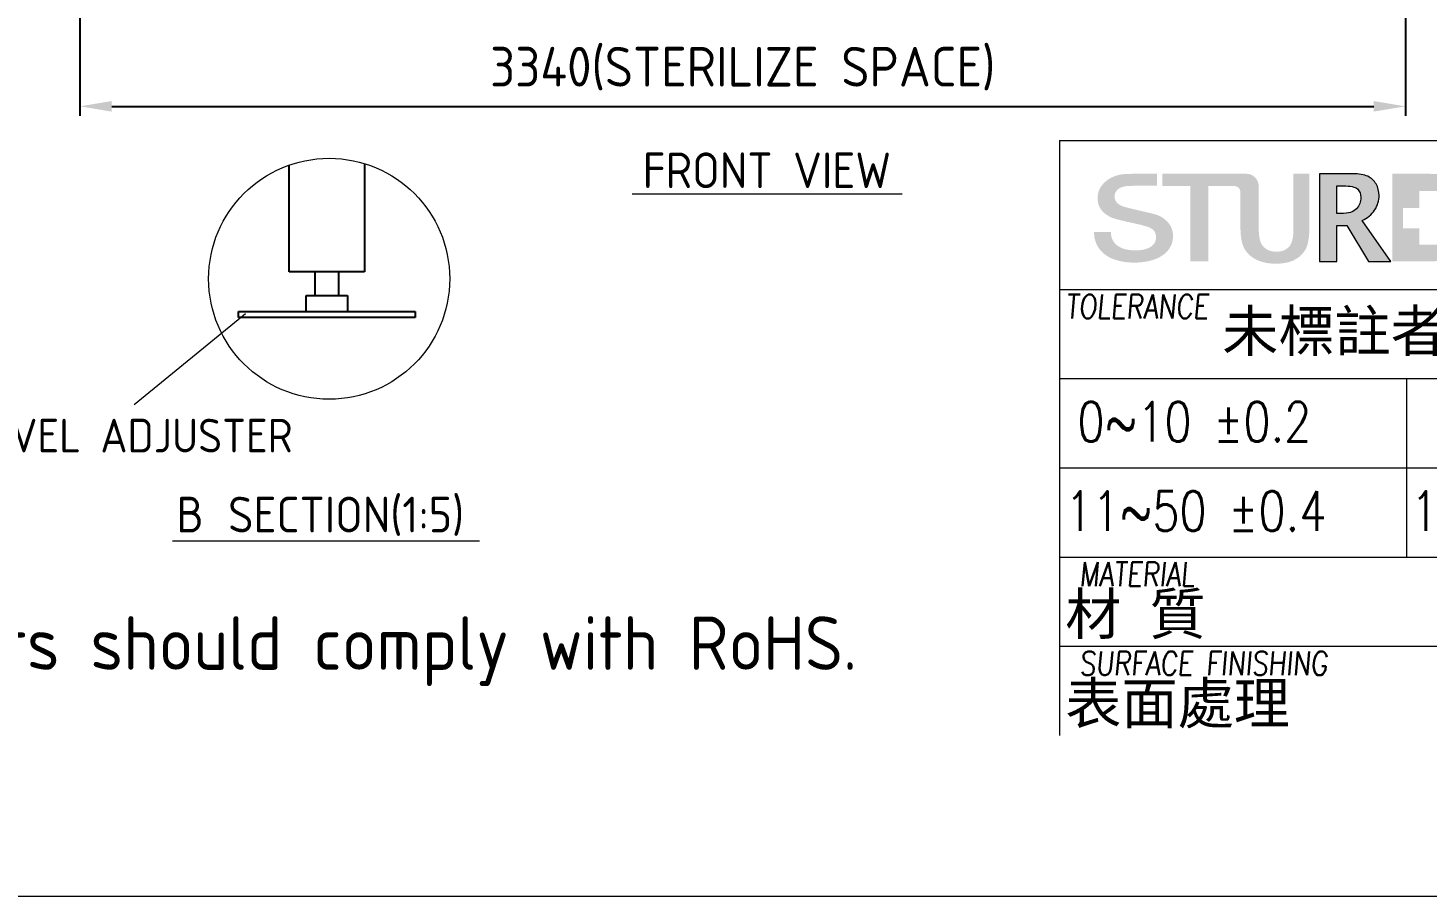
# Model space of a CAD drawing. Header units: millimetres. Extents: x -71403 to 149972, y -2963 to 10300.
# Drawn here: x 5197 to 8722, y 0 to 2189 of the extents above; entities that cross this region are included whole.
import ezdxf

# ---------------------------------------------------------------- set-up
doc = ezdxf.new("R2010")
doc.units = ezdxf.units.MM
doc.header["$MEASUREMENT"] = 0
doc.layers.get('0').update_dxf_attribs({"lineweight": 25})
doc.layers.add('D', color=3, linetype='Continuous', lineweight=13)
doc.layers.add('F', color=7, linetype='Continuous', lineweight=15)
doc.styles.get("Standard").update_dxf_attribs({"font": 'KAIU.TTF'})
doc.styles.add('STU25', font='isocp2.shx')
doc.styles.add('Text', font='romans.shx', dxfattribs={"width": 0.8, "oblique": 10})
doc.dimstyles.new('STU25', dxfattribs={"dimscale": 40, "dimtxt": 2.5, "dimasz": 2, "dimexe": 0.6, "dimexo": 1, "dimgap": 1, "dimtad": 1, "dimdsep": 46, "dimtxsty": 'STU25', "dimcen": 2, "dimazin": 2, "dimtfac": 1, "dimtmove": 0, "dimatfit": 3, "dimfxl": 0, "dimtolj": 1, "dimtzin": 0, "dimarcsym": 0})

# ---------------------------------------------------------------- blocks, each defined once
blk = doc.blocks.new('新駿LOGO')
at = {"layer": 'F'}
h = blk.add_hatch(color=256, dxfattribs=at)
edge = h.paths.add_edge_path()
edge.add_spline(control_points=[(-529.051, -442.142), (-529.051, -442.306), (-529.019, -442.447), (-528.955, -442.564), (-528.891, -442.681), (-528.802, -442.776), (-528.688, -442.851), (-528.574, -442.925), (-528.443, -442.98), (-528.294, -443.014), (-528.146, -443.048), (-527.986, -443.065), (-527.812, -443.065), (-527.625, -443.065), (-527.465, -443.046), (-527.333, -443.008), (-527.2, -442.969), (-527.093, -442.92), (-527.011, -442.86), (-526.929, -442.799), (-526.87, -442.73), (-526.833, -442.652), (-526.797, -442.573), (-526.778, -442.494), (-526.778, -442.413), (-526.778, -442.248), (-526.821, -442.126), (-526.905, -442.048), (-526.99, -441.97), (-527.082, -441.914), (-527.182, -441.882), (-527.356, -441.826), (-527.558, -441.773), (-527.788, -441.722), (-528.018, -441.672), (-528.302, -441.606), (-528.64, -441.526), (-528.85, -441.478), (-529.024, -441.415), (-529.164, -441.336), (-529.303, -441.257), (-529.413, -441.17), (-529.495, -441.074), (-529.578, -440.977), (-529.636, -440.874), (-529.67, -440.766), (-529.704, -440.657), (-529.721, -440.546), (-529.721, -440.434), (-529.721, -440.216), (-529.67, -440.028), (-529.567, -439.869), (-529.464, -439.71), (-529.329, -439.579), (-529.16, -439.474), (-528.991, -439.37), (-528.855, -439.306), (-528.64, -439.256), (-528.426, -439.205), (-528.133, -439.204), (-527.915, -439.204), (-527.659, -439.204), (-526.729, -439.204), (-526.729, -439.204), (-526.729, -439.204), (-526.732, -439.805), (-526.732, -439.805), (-526.732, -439.805), (-528.141, -439.796), (-528.282, -439.825), (-528.386, -439.847), (-528.478, -439.858), (-528.565, -439.9), (-528.651, -439.942), (-528.723, -439.999), (-528.78, -440.072), (-528.837, -440.144), (-528.866, -440.235), (-528.866, -440.343), (-528.866, -440.496), (-528.812, -440.616), (-528.705, -440.702), (-528.598, -440.789), (-528.458, -440.854), (-528.284, -440.898), (-528.266, -440.902), (-528.194, -440.919), (-528.069, -440.95), (-527.943, -440.98), (-527.803, -441.013), (-527.648, -441.049), (-527.493, -441.086), (-527.341, -441.121), (-527.193, -441.155), (-527.044, -441.189), (-526.938, -441.214), (-526.874, -441.231), (-526.715, -441.275), (-526.576, -441.335), (-526.457, -441.411), (-526.338, -441.488), (-526.239, -441.575), (-526.159, -441.674), (-526.079, -441.773), (-526.02, -441.878), (-525.981, -441.991), (-525.943, -442.103), (-525.923, -442.216), (-525.923, -442.329), (-525.923, -442.57), (-525.979, -442.776), (-526.091, -442.947), (-526.203, -443.118), (-526.349, -443.258), (-526.532, -443.366), (-526.715, -443.476), (-526.922, -443.555), (-527.155, -443.605), (-527.388, -443.655), (-527.625, -443.681), (-527.867, -443.681), (-528.145, -443.681), (-528.408, -443.65), (-528.653, -443.59), (-528.9, -443.53), (-529.115, -443.437), (-529.297, -443.313), (-529.48, -443.188), (-529.626, -443.028), (-529.735, -442.833), (-529.845, -442.637), (-529.902, -442.407), (-529.906, -442.142), (-529.906, -442.142), (-529.051, -442.142), (-529.051, -442.142)], knot_values=[0, 0, 0, 0, 1, 1, 1, 2, 2, 2, 3, 3, 3, 4, 4, 4, 5, 5, 5, 6, 6, 6, 7, 7, 7, 8, 8, 8, 9, 9, 9, 10, 10, 10, 11, 11, 11, 12, 12, 12, 13, 13, 13, 14, 14, 14, 15, 15, 15, 16, 16, 16, 17, 17, 17, 18, 18, 18, 19, 19, 19, 20, 20, 20, 21, 21, 21, 22, 22, 22, 23, 23, 23, 24, 24, 24, 25, 25, 25, 26, 26, 26, 27, 27, 27, 28, 28, 28, 29, 29, 29, 30, 30, 30, 31, 31, 31, 32, 32, 32, 33, 33, 33, 34, 34, 34, 35, 35, 35, 36, 36, 36, 37, 37, 37, 38, 38, 38, 39, 39, 39, 40, 40, 40, 41, 41, 41, 42, 42, 42, 43, 43, 43, 44, 44, 44, 45, 45, 45, 45], degree=3, periodic=0)
edge = h.paths.add_edge_path()
edge.add_spline(control_points=[(-522.525, -440.141), (-522.54, -440.04), (-522.569, -439.94), (-522.628, -439.896), (-522.768, -439.792), (-522.902, -439.814), (-522.902, -439.814), (-522.902, -439.814), (-523.024, -439.814), (-523.024, -439.814), (-523.024, -439.814), (-524.139, -439.814), (-524.139, -439.814), (-524.139, -439.814), (-524.139, -443.624), (-524.139, -443.624), (-524.139, -443.624), (-525.057, -443.624), (-525.057, -443.624), (-525.057, -443.624), (-525.057, -439.814), (-525.057, -439.814), (-525.057, -439.814), (-526.468, -439.814), (-526.468, -439.814), (-526.468, -439.814), (-526.468, -439.204), (-526.468, -439.204), (-526.468, -439.204), (-522.387, -439.204), (-522.387, -439.204)], knot_values=[5.578051, 5.578051, 5.578051, 5.578051, 6, 6, 6, 7, 7, 7, 8, 8, 8, 9, 9, 9, 10, 10, 10, 11, 11, 11, 12, 12, 12, 13, 13, 13, 14, 14, 14, 15, 15, 15, 15], degree=3, periodic=0)
edge.add_spline(control_points=[(-522.396, -439.204), (-522.311, -439.204), (-522.216, -439.204), (-522.216, -439.204), (-522.216, -439.204), (-521.96, -439.187), (-521.763, -439.406), (-521.582, -439.606), (-521.607, -439.851), (-521.607, -439.851), (-521.607, -439.851), (-521.607, -441.917), (-521.607, -441.917), (-521.607, -442.407), (-521.523, -442.732), (-521.357, -442.891), (-521.191, -443.051), (-520.975, -443.131), (-520.71, -443.131), (-520.449, -443.131), (-520.242, -443.052), (-520.087, -442.894), (-519.933, -442.736), (-519.855, -442.433), (-519.855, -441.982), (-519.855, -441.982), (-519.855, -439.204), (-519.855, -439.204), (-519.855, -439.204), (-519.054, -439.204), (-519.054, -439.204), (-519.054, -439.204), (-519.054, -441.919), (-519.054, -441.919), (-519.054, -442.431), (-519.119, -442.798), (-519.247, -443.02), (-519.375, -443.242), (-519.561, -443.417), (-519.804, -443.544), (-520.047, -443.671), (-520.354, -443.735), (-520.727, -443.735), (-521.094, -443.735), (-521.408, -443.676), (-521.671, -443.558), (-521.933, -443.439), (-522.142, -443.263), (-522.295, -443.029), (-522.448, -442.795), (-522.525, -442.422), (-522.525, -441.91), (-522.525, -441.91), (-522.525, -440.923), (-522.525, -440.141)], knot_values=[0.44538, 0.44538, 0.44538, 0.44538, 1, 1, 1, 2, 2, 2, 3, 3, 3, 4, 4, 4, 5, 5, 5, 6, 6, 6, 7, 7, 7, 8, 8, 8, 9, 9, 9, 10, 10, 10, 11, 11, 11, 12, 12, 12, 13, 13, 13, 14, 14, 14, 15, 15, 15, 16, 16, 16, 17, 17, 17, 17.603917, 17.603917, 17.603917, 17.603917], degree=3, periodic=0)
h = blk.add_hatch(color=256, dxfattribs=at)
edge = h.paths.add_edge_path()
edge.add_spline(control_points=[(-522.216, -439.204), (-522.216, -439.204), (-526.468, -439.204), (-526.468, -439.204)], knot_values=[14, 14, 14, 14, 15, 15, 15, 15], degree=3, periodic=0)
edge.add_spline(control_points=[(-526.468, -439.204), (-526.468, -439.204), (-526.468, -439.814), (-526.468, -439.814)], knot_values=[13, 13, 13, 13, 14, 14, 14, 14], degree=3, periodic=0)
edge.add_spline(control_points=[(-526.468, -439.814), (-526.468, -439.814), (-525.057, -439.814), (-525.057, -439.814)], knot_values=[12, 12, 12, 12, 13, 13, 13, 13], degree=3, periodic=0)
edge.add_spline(control_points=[(-525.057, -439.814), (-525.057, -439.814), (-525.057, -443.624), (-525.057, -443.624)], knot_values=[11, 11, 11, 11, 12, 12, 12, 12], degree=3, periodic=0)
edge.add_spline(control_points=[(-525.057, -443.624), (-525.057, -443.624), (-524.139, -443.624), (-524.139, -443.624)], knot_values=[10, 10, 10, 10, 11, 11, 11, 11], degree=3, periodic=0)
edge.add_spline(control_points=[(-524.139, -443.624), (-524.139, -443.624), (-524.139, -439.814), (-524.139, -439.814)], knot_values=[9, 9, 9, 9, 10, 10, 10, 10], degree=3, periodic=0)
edge.add_spline(control_points=[(-524.139, -439.814), (-524.139, -439.814), (-523.024, -439.814), (-523.024, -439.814)], knot_values=[8, 8, 8, 8, 9, 9, 9, 9], degree=3, periodic=0)
edge.add_spline(control_points=[(-523.024, -439.814), (-523.024, -439.814), (-522.902, -439.814), (-522.902, -439.814)], knot_values=[7, 7, 7, 7, 8, 8, 8, 8], degree=3, periodic=0)
edge.add_spline(control_points=[(-522.902, -439.814), (-522.902, -439.814), (-522.768, -439.792), (-522.628, -439.896)], knot_values=[6, 6, 6, 6, 7, 7, 7, 7], degree=3, periodic=0)
edge.add_spline(control_points=[(-522.628, -439.896), (-522.569, -439.94), (-522.54, -440.04), (-522.525, -440.141)], knot_values=[5.578051, 5.578051, 5.578051, 5.578051, 6, 6, 6, 6], degree=3, periodic=0)
edge.add_spline(control_points=[(-522.525, -440.141), (-522.525, -440.923), (-522.525, -441.91), (-522.525, -441.91)], knot_values=[17, 17, 17, 17, 17.603917, 17.603917, 17.603917, 17.603917], degree=3, periodic=0)
edge.add_spline(control_points=[(-522.525, -441.91), (-522.525, -442.422), (-522.448, -442.795), (-522.295, -443.029)], knot_values=[16, 16, 16, 16, 17, 17, 17, 17], degree=3, periodic=0)
edge.add_spline(control_points=[(-522.295, -443.029), (-522.142, -443.263), (-521.933, -443.439), (-521.671, -443.558)], knot_values=[15, 15, 15, 15, 16, 16, 16, 16], degree=3, periodic=0)
edge.add_spline(control_points=[(-521.671, -443.558), (-521.408, -443.676), (-521.094, -443.735), (-520.727, -443.735)], knot_values=[14, 14, 14, 14, 15, 15, 15, 15], degree=3, periodic=0)
edge.add_spline(control_points=[(-520.727, -443.735), (-520.354, -443.735), (-520.047, -443.671), (-519.804, -443.544)], knot_values=[13, 13, 13, 13, 14, 14, 14, 14], degree=3, periodic=0)
edge.add_spline(control_points=[(-519.804, -443.544), (-519.561, -443.417), (-519.375, -443.242), (-519.247, -443.02)], knot_values=[12, 12, 12, 12, 13, 13, 13, 13], degree=3, periodic=0)
edge.add_spline(control_points=[(-519.247, -443.02), (-519.119, -442.798), (-519.054, -442.431), (-519.054, -441.919)], knot_values=[11, 11, 11, 11, 12, 12, 12, 12], degree=3, periodic=0)
edge.add_spline(control_points=[(-519.054, -441.919), (-519.054, -441.919), (-519.054, -439.204), (-519.054, -439.204)], knot_values=[10, 10, 10, 10, 11, 11, 11, 11], degree=3, periodic=0)
edge.add_spline(control_points=[(-519.054, -439.204), (-519.054, -439.204), (-519.855, -439.204), (-519.855, -439.204)], knot_values=[9, 9, 9, 9, 10, 10, 10, 10], degree=3, periodic=0)
edge.add_spline(control_points=[(-519.855, -439.204), (-519.855, -439.204), (-519.855, -441.982), (-519.855, -441.982)], knot_values=[8, 8, 8, 8, 9, 9, 9, 9], degree=3, periodic=0)
edge.add_spline(control_points=[(-519.855, -441.982), (-519.855, -442.433), (-519.933, -442.736), (-520.087, -442.894)], knot_values=[7, 7, 7, 7, 8, 8, 8, 8], degree=3, periodic=0)
edge.add_spline(control_points=[(-520.087, -442.894), (-520.242, -443.052), (-520.449, -443.131), (-520.71, -443.131)], knot_values=[6, 6, 6, 6, 7, 7, 7, 7], degree=3, periodic=0)
edge.add_spline(control_points=[(-520.71, -443.131), (-520.975, -443.131), (-521.191, -443.051), (-521.357, -442.891)], knot_values=[5, 5, 5, 5, 6, 6, 6, 6], degree=3, periodic=0)
edge.add_spline(control_points=[(-521.357, -442.891), (-521.523, -442.732), (-521.607, -442.407), (-521.607, -441.917)], knot_values=[4, 4, 4, 4, 5, 5, 5, 5], degree=3, periodic=0)
edge.add_spline(control_points=[(-521.607, -441.917), (-521.607, -441.917), (-521.607, -439.851), (-521.607, -439.851)], knot_values=[3, 3, 3, 3, 4, 4, 4, 4], degree=3, periodic=0)
edge.add_spline(control_points=[(-521.607, -439.851), (-521.607, -439.851), (-521.582, -439.606), (-521.763, -439.406)], knot_values=[2, 2, 2, 2, 3, 3, 3, 3], degree=3, periodic=0)
edge.add_spline(control_points=[(-521.763, -439.406), (-521.96, -439.187), (-522.216, -439.204), (-522.216, -439.204)], knot_values=[1, 1, 1, 1, 2, 2, 2, 2], degree=3, periodic=0)
h = blk.add_hatch(color=256, dxfattribs=at)
edge = h.paths.add_edge_path()
edge.add_spline(control_points=[(-518.536, -443.624), (-518.536, -443.624), (-518.536, -439.204), (-518.536, -439.204), (-518.536, -439.204), (-516.884, -439.204), (-516.884, -439.204), (-516.545, -439.204), (-516.288, -439.246), (-516.111, -439.33), (-515.934, -439.415), (-515.794, -439.544), (-515.692, -439.716), (-515.59, -439.888), (-515.538, -440.082), (-515.538, -440.299), (-515.538, -440.557), (-515.613, -440.802), (-515.762, -441.032), (-515.912, -441.261), (-516.122, -441.437), (-516.394, -441.558), (-516.394, -441.558), (-514.952, -443.624), (-514.952, -443.624), (-514.952, -443.624), (-516.071, -443.624), (-516.071, -443.624), (-516.071, -443.624), (-517.172, -441.815), (-517.172, -441.815), (-517.172, -441.815), (-517.672, -441.815), (-517.672, -441.815), (-517.672, -441.815), (-517.672, -443.624), (-517.672, -443.624), (-517.672, -443.624), (-518.536, -443.624), (-518.536, -443.624)], knot_values=[0, 0, 0, 0, 1, 1, 1, 2, 2, 2, 3, 3, 3, 4, 4, 4, 5, 5, 5, 6, 6, 6, 7, 7, 7, 8, 8, 8, 9, 9, 9, 10, 10, 10, 11, 11, 11, 12, 12, 12, 13, 13, 13, 13], degree=3, periodic=0)
edge = h.paths.add_edge_path(flags=16)
edge.add_spline(control_points=[(-517.672, -441.21), (-517.672, -441.21), (-517.462, -441.21), (-517.462, -441.21), (-517.084, -441.21), (-516.822, -441.127), (-516.676, -440.962), (-516.53, -440.796), (-516.456, -440.609), (-516.456, -440.4), (-516.456, -440.219), (-516.515, -440.075), (-516.633, -439.968), (-516.751, -439.862), (-516.991, -439.809), (-517.351, -439.809), (-517.351, -439.809), (-517.672, -439.809), (-517.672, -439.809), (-517.672, -439.809), (-517.672, -441.21), (-517.672, -441.21)], knot_values=[0, 0, 0, 0, 1, 1, 1, 2, 2, 2, 3, 3, 3, 4, 4, 4, 5, 5, 5, 6, 6, 6, 7, 7, 7, 7], degree=3, periodic=0)
h = blk.add_hatch(color=256, dxfattribs=at)
edge = h.paths.add_edge_path()
edge.add_spline(control_points=[(-514.869, -439.204), (-514.869, -439.204), (-514.869, -443.624), (-514.869, -443.624)], knot_values=[0, 0, 0, 0, 1, 1, 1, 1], degree=3, periodic=0)
edge.add_spline(control_points=[(-514.869, -443.624), (-514.869, -443.624), (-513.047, -443.624), (-513.047, -443.624)], knot_values=[8, 8, 8, 8, 9, 9, 9, 9], degree=3, periodic=0)
edge.add_spline(control_points=[(-513.047, -443.624), (-512.514, -443.624), (-512.094, -443.524), (-511.788, -443.322)], knot_values=[7, 7, 7, 7, 8, 8, 8, 8], degree=3, periodic=0)
edge.add_spline(control_points=[(-511.788, -443.322), (-511.48, -443.121), (-511.247, -442.847), (-511.087, -442.501)], knot_values=[6, 6, 6, 6, 7, 7, 7, 7], degree=3, periodic=0)
edge.add_spline(control_points=[(-511.087, -442.501), (-510.927, -442.155), (-510.846, -441.761), (-510.846, -441.321)], knot_values=[5, 5, 5, 5, 6, 6, 6, 6], degree=3, periodic=0)
edge.add_spline(control_points=[(-510.846, -441.321), (-510.846, -440.871), (-510.931, -440.488), (-511.099, -440.17)], knot_values=[4, 4, 4, 4, 5, 5, 5, 5], degree=3, periodic=0)
edge.add_spline(control_points=[(-511.099, -440.17), (-511.267, -439.852), (-511.493, -439.612), (-511.777, -439.448)], knot_values=[3, 3, 3, 3, 4, 4, 4, 4], degree=3, periodic=0)
edge.add_spline(control_points=[(-511.777, -439.448), (-512.061, -439.285), (-512.457, -439.204), (-512.967, -439.204)], knot_values=[2, 2, 2, 2, 3, 3, 3, 3], degree=3, periodic=0)
edge.add_spline(control_points=[(-512.967, -439.204), (-512.967, -439.204), (-514.869, -439.204), (-514.869, -439.204)], knot_values=[1, 1, 1, 1, 2, 2, 2, 2], degree=3, periodic=0)
h.paths.add_polyline_path([(-514.335, -441.95), (-513.511, -441.95), (-513.511, -442.773), (-512.482, -442.773), (-512.482, -441.95), (-511.637, -441.95), (-511.637, -440.92), (-512.482, -440.92), (-512.482, -440.074), (-513.511, -440.074), (-513.511, -440.92), (-514.335, -440.92)], flags=16)
at = {"layer": 'F', "lineweight": 0}
for points, knots in [([(-518.536, -443.624), (-518.536, -443.624), (-518.536, -439.204), (-518.536, -439.204), (-518.536, -439.204), (-516.884, -439.204), (-516.884, -439.204), (-516.545, -439.204), (-516.288, -439.246), (-516.111, -439.33), (-515.934, -439.415), (-515.794, -439.544), (-515.692, -439.716), (-515.59, -439.888), (-515.538, -440.082), (-515.538, -440.299), (-515.538, -440.557), (-515.613, -440.802), (-515.762, -441.032), (-515.912, -441.261), (-516.122, -441.437), (-516.394, -441.558), (-516.394, -441.558), (-514.952, -443.624), (-514.952, -443.624), (-514.952, -443.624), (-516.071, -443.624), (-516.071, -443.624), (-516.071, -443.624), (-517.172, -441.815), (-517.172, -441.815), (-517.172, -441.815), (-517.672, -441.815), (-517.672, -441.815), (-517.672, -441.815), (-517.672, -443.624), (-517.672, -443.624), (-517.672, -443.624), (-518.536, -443.624), (-518.536, -443.624)], [0, 0, 0, 0, 1, 1, 1, 2, 2, 2, 3, 3, 3, 4, 4, 4, 5, 5, 5, 6, 6, 6, 7, 7, 7, 8, 8, 8, 9, 9, 9, 10, 10, 10, 11, 11, 11, 12, 12, 12, 13, 13, 13, 13]), ([(-517.672, -441.21), (-517.672, -441.21), (-517.462, -441.21), (-517.462, -441.21), (-517.084, -441.21), (-516.822, -441.127), (-516.676, -440.962), (-516.53, -440.796), (-516.456, -440.609), (-516.456, -440.4), (-516.456, -440.219), (-516.515, -440.075), (-516.633, -439.968), (-516.751, -439.862), (-516.991, -439.809), (-517.351, -439.809), (-517.351, -439.809), (-517.672, -439.809), (-517.672, -439.809), (-517.672, -439.809), (-517.672, -441.21), (-517.672, -441.21)], [0, 0, 0, 0, 1, 1, 1, 2, 2, 2, 3, 3, 3, 4, 4, 4, 5, 5, 5, 6, 6, 6, 7, 7, 7, 7])]:
    blk.add_open_spline(points, degree=3, knots=knots, dxfattribs=at)
blk = doc.blocks.new('*D17')
at = {"layer": 'D', "color": 0, "lineweight": -2}
for p, q in [((5327.6, 2742.6), (5327.6, 1967)), ((8667.6, 2742.6), (8667.6, 1967)), ((5407.6, 1991), (8587.6, 1991))]:
    blk.add_line(p, q, dxfattribs=at)
at = {"layer": 'D', "color": 0}
for points in [[(5407.6, 2004.3), (5407.6, 1977.7), (5327.6, 1991)], [(8587.6, 2004.3), (8587.6, 1977.7), (8667.6, 1991)]]:
    blk.add_solid(points, dxfattribs=at)
at = {"layer": 'Defpoints', "color": 0}
for p in [(5327.6, 2782.6), (8667.6, 2782.6), (8667.6, 1991)]:
    blk.add_point(p, dxfattribs=at)
at = {"layer": 'D', "color": 0, "insert": (6997.6, 2086), "char_height": 100, "attachment_point": 5, "style": 'STU25'}
blk.add_mtext('\\A1;{\\Fisocp2.shx;3340(STERILIZE SPACE)', dxfattribs=at)

msp = doc.modelspace()

# ---------------------------------------------------------------- linework, layer by layer
at = {"linetype": 'Continuous'}
for p, q in [((5854.455, 1573.928), (5854.455, 1842.752)), ((6044.455, 1846.727), (6044.455, 1573.928)), ((6044.455, 1573.928), (5854.455, 1573.928)), ((5919.455, 1573.928), (5919.455, 1513.928)), ((5979.455, 1513.928), (5979.455, 1573.928)), ((5897.493, 1513.928), (6001.416, 1513.928)), ((5897.493, 1473.928), (5897.493, 1513.928)), ((6001.416, 1513.928), (6001.416, 1473.928)), ((5726.955, 1473.928), (6171.955, 1473.928)), ((5726.955, 1458.928), (5726.955, 1473.928)), ((6171.955, 1458.928), (5726.955, 1458.928)), ((6171.955, 1473.928), (6171.955, 1458.928))]:
    msp.add_line(p, q, dxfattribs=at)
at = {"layer": 'D'}
for p, q in [((6718.949, 1770.63), (7399.161, 1770.63)), ((5560.456, 895.729), (6334.09, 895.729))]:
    msp.add_line(p, q, dxfattribs=at)
at = {"layer": 'D', "linetype": 'Continuous'}
msp.add_line((5744.89, 1467.627), (5463.874, 1238.518), dxfattribs=at)
at = {"layer": 'D'}
msp.add_circle((5955.49, 1556.314), 303.734, dxfattribs=at)
at = {"layer": 'F', "color": 7}
for p, q in [((7795.532, 1904.468), (14345.532, 1904.468)), ((7795.532, 1529.468), (14345.532, 1529.468)), ((7795.532, 1304.468), (11395.532, 1304.468)), ((8670.532, 1304.468), (8670.532, 854.468)), ((7795.532, 1079.468), (14345.532, 1079.468)), ((7795.532, 854.468), (14345.532, 854.468)), ((14345.532, 629.468), (7795.532, 629.468))]:
    msp.add_line(p, q, dxfattribs=at)
at = {"layer": 'F'}
msp.add_line((7795.532, 1904.468), (7795.532, 404.468), dxfattribs=at)
at = {"layer": 'F', "color": 6}
msp.add_lwpolyline([(0, 10300), (0, 0), (14650, 0), (14650, 10300)], close=True, dxfattribs=at)

# ---------------------------------------------------------------- block references
at = {"xscale": 50, "yscale": 50, "zscale": 50}
msp.add_blockref('新駿LOGO', (34377.978, 23781.044), dxfattribs=at)

# ---------------------------------------------------------------- texts
at = {"layer": 'D', "color": 11, "attachment_point": 1}
for s, insert, char_height in [('{\\Fisocp2.shx;FRONT VIEW}', (6745.445, 1874.725), 90), ('{\\Fisocp2.shx;\\C3;B\\f???|b0|i0|c0|p65; \\Fisocp2.shx;LEVEL ADJUSTER}', (4945.287, 1203.348), 85), ('{\\Fisocp2.shx;B} {\\Fisocp2.shx;SECTION(1:5)}', (5570.69, 1006.791), 90)]:
    msp.add_mtext(s, dxfattribs=dict(at, insert=insert, char_height=char_height))
at = {"layer": 'D', "color": 0, "insert": (4077.167, 705.266), "char_height": 135.00867, "attachment_point": 1, "style": 'STU25'}
msp.add_mtext('Note{\\f標楷體|b0|i0|c136|p65;：}All parts should comply with RoHS.', dxfattribs=at)
at = {"layer": 'F', "color": 1, "lineweight": 15, "style": 'Text', "oblique": 5, "width": 0.8}
for s, p in [('TOLERANCE', (7811.35, 1456.51)), ('MATERIAL', (7845.856, 781.51)), ('SURFACE FINISHING', (7845.856, 556.51))]:
    msp.add_text(s, height=60, dxfattribs=at).set_placement(p)
at = {"layer": 'F', "lineweight": -3}
for s, p in [('未標註者一般公差表', (8205.758, 1372.512)), ('材 質', (7810.279, 659.472)), ('表面處理', (7810.279, 434.472))]:
    msp.add_text(s, height=103.7872, dxfattribs=at).set_placement(p)
at = {"layer": 'F', "lineweight": 20, "style": 'Text', "width": 0.8}
for s, p in [('0~10 ±0.2', (7840.823, 1145.58)), ('11~50 ±0.4', (7810.183, 920.58)), ('101~200±0.8', (8681.353, 920.58))]:
    msp.add_text(s, height=100, dxfattribs=at).set_placement(p)

# ---------------------------------------------------------------- dimensions: what is measured, and where the dimension line sits
at = {"layer": 'D'}
dim = msp.add_linear_dim(base=(8667.567, 1990.986), p1=(5327.567, 2782.636), p2=(8667.567, 2782.636), text='{\\Fisocp2.shx;<>(STERILIZE SPACE)', dimstyle='STU25', dxfattribs=at)
dim.commit()
dim.dimension.update_dxf_attribs({"geometry": '*D17', "text_midpoint": (6997.567, 1990.986), "dimtype": 160})

doc.saveas('drawing.dxf')
